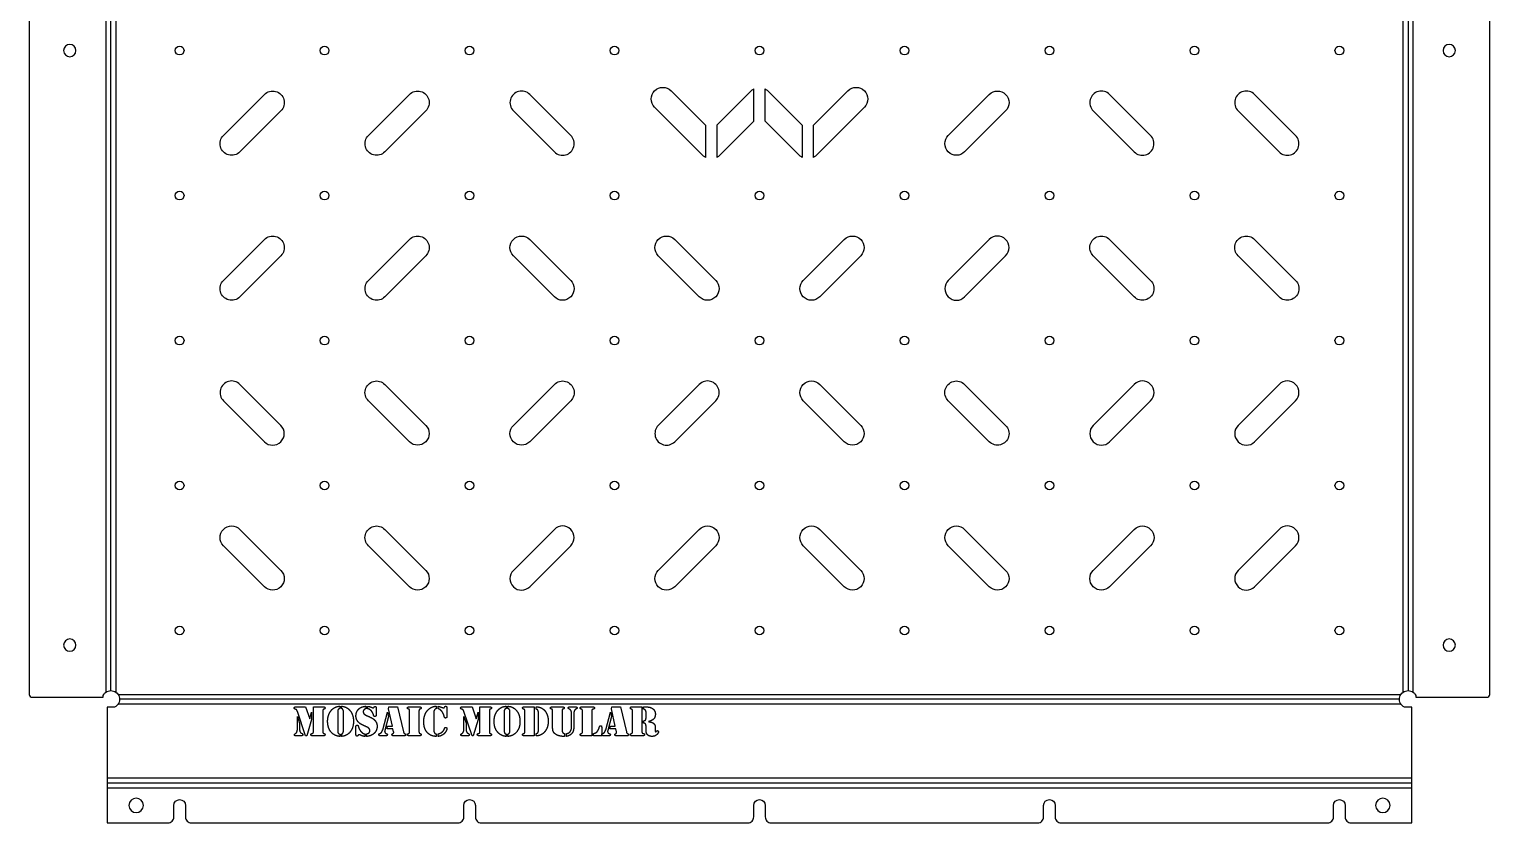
# Model space of a CAD drawing. Header units: millimetres. Extents: x -56 to 448, y 0 to 533.
# Drawn here: x -56 to 448, y 0 to 274 of the extents above; entities that cross this region are included whole.
import ezdxf

# ---------------------------------------------------------------- set-up
doc = ezdxf.new("R2010")
doc.units = ezdxf.units.MM

msp = doc.modelspace()

# ---------------------------------------------------------------- linework, layer by layer
at = {"layer": 'BEND'}
for p, q in [((-27.7, 45.59), (-27.7, 486.98)), ((419.7, 486.98), (419.7, 45.59)), ((416.7, 42.59), (-24.7, 42.59)), ((421, 13.7), (-29, 13.7))]:
    msp.add_line(p, q, dxfattribs=at)
at = {"layer": 'BEND_EXTENT'}
for p, q in [((-29.39, 45.06), (-29.39, 487.51)), ((-26, 487.51), (-26, 45.06)), ((418, 45.06), (418, 487.51)), ((421.39, 487.51), (421.39, 45.06)), ((-25.22, 44.29), (417.22, 44.29)), ((417.22, 40.89), (-25.22, 40.89)), ((421, 15.39), (-29, 15.39)), ((-29, 12), (421, 12))]:
    msp.add_line(p, q, dxfattribs=at)
at = {"layer": 'INTERIOR_PROFILES'}
for points in [[(30.9, 245.53), (16.76, 231.39, -1), (11.1, 237.04), (25.24, 251.19, -1)], [(61.1, 237.04), (75.24, 251.19, -1), (80.9, 245.53), (66.76, 231.39, -1)], [(116.76, 251.19, 1), (111.1, 245.53), (125.24, 231.39, 1), (130.9, 237.04)], [(177.33, 240.61), (177.33, 229.49, -0.065543), (176.5, 230.12), (159.84, 246.79, -1), (165.5, 252.45)], [(194, 253.08, 0.065543), (193.17, 252.45), (181.33, 240.61), (181.33, 229.49, 0.065543), (182.16, 230.12), (194, 241.96)], [(198.83, 252.45), (210.67, 240.61), (210.67, 229.49, -0.065543), (209.84, 230.12), (198, 241.96), (198, 253.08, -0.065543)], [(232.16, 246.79), (215.5, 230.12, -0.065543), (214.67, 229.49), (214.67, 240.61), (226.5, 252.45, -1)], [(280.9, 245.53), (266.76, 231.39, -1), (261.1, 237.04), (275.24, 251.19, -1)], [(325.24, 231.39, 1), (330.9, 237.04), (316.76, 251.19, 1), (311.1, 245.53)], [(366.76, 251.19, 1), (361.1, 245.53), (375.24, 231.39, 1), (380.9, 237.04)], [(30.9, 195.53), (16.76, 181.39, -1), (11.1, 187.04), (25.24, 201.19, -1)], [(80.9, 195.53), (66.76, 181.39, -1), (61.1, 187.04), (75.24, 201.19, -1)], [(125.24, 181.39), (111.1, 195.53, -1), (116.76, 201.19), (130.9, 187.04, -1)], [(175.24, 181.39), (161.1, 195.53, -1), (166.76, 201.19), (180.9, 187.04, -1)], [(230.9, 195.53), (216.76, 181.39, -1), (211.1, 187.04), (225.24, 201.19, -1)], [(280.9, 195.53, 1), (275.24, 201.19), (261.1, 187.04, 1), (266.76, 181.39)], [(325.24, 181.39), (311.1, 195.53, -1), (316.76, 201.19), (330.9, 187.04, -1)], [(366.76, 201.19), (380.9, 187.04, -1), (375.24, 181.39), (361.1, 195.53, -1)], [(16.76, 151.19, 1), (11.1, 145.53), (25.24, 131.39, 1), (30.9, 137.04)], [(75.24, 131.39), (61.1, 145.53, -1), (66.76, 151.19), (80.9, 137.04, -1)], [(111.1, 137.04), (125.24, 151.19, -1), (130.9, 145.53), (116.76, 131.39, -1)], [(180.9, 145.53, 1), (175.24, 151.19), (161.1, 137.04, 1), (166.76, 131.39)], [(225.24, 131.39), (211.1, 145.53, -1), (216.76, 151.19), (230.9, 137.04, -1)], [(266.76, 151.19), (280.9, 137.04, -1), (275.24, 131.39), (261.1, 145.53, -1)], [(330.9, 145.53, 1), (325.24, 151.19), (311.1, 137.04, 1), (316.76, 131.39)], [(380.9, 145.53, 1), (375.24, 151.19), (361.1, 137.04, 1), (366.76, 131.39)], [(16.76, 101.19), (30.9, 87.04, -1), (25.24, 81.39), (11.1, 95.53, -1)], [(66.76, 101.19), (80.9, 87.04, -1), (75.24, 81.39), (61.1, 95.53, -1)], [(111.1, 87.04, 1), (116.76, 81.39), (130.9, 95.53, 1), (125.24, 101.19)], [(161.1, 87.04), (175.24, 101.19, -1), (180.9, 95.53), (166.76, 81.39, -1)], [(216.76, 101.19), (230.9, 87.04, -1), (225.24, 81.39), (211.1, 95.53, -1)], [(266.76, 101.19), (280.9, 87.04, -1), (275.24, 81.39), (261.1, 95.53, -1)], [(330.9, 95.53), (316.76, 81.39, -1), (311.1, 87.04), (325.24, 101.19, -1)], [(380.9, 95.53, 1), (375.24, 101.19), (361.1, 87.04, 1), (366.76, 81.39)]]:
    msp.add_lwpolyline(points, format="xyb", close=True, dxfattribs=at)
at = {"layer": 'INTERIOR_PROFILES', "extrusion": (0, 0, -1)}
for centre, radius in [((41.89, 266.29), 2.12), ((-433.89, 266.29), 2.12), ((41.89, 61.29), 2.12), ((-433.89, 61.29), 2.12), ((19, 6), 2.5), ((-411, 6), 2.5)]:
    msp.add_circle(centre, radius, dxfattribs=at)
at = {"layer": 'INTERIOR_PROFILES'}
for centre in [(-4, 266.29), (46, 266.29), (96, 266.29), (146, 266.29), (196, 266.29), (246, 266.29), (296, 266.29), (346, 266.29), (396, 266.29), (-4, 216.29), (46, 216.29), (96, 216.29), (146, 216.29), (196, 216.29), (246, 216.29), (296, 216.29), (346, 216.29), (396, 216.29), (-4, 166.29), (46, 166.29), (96, 166.29), (146, 166.29), (196, 166.29), (246, 166.29), (296, 166.29), (346, 166.29), (396, 166.29), (-4, 116.29), (46, 116.29), (96, 116.29), (146, 116.29), (196, 116.29), (246, 116.29), (296, 116.29), (346, 116.29), (396, 116.29), (-4, 66.29), (46, 66.29), (96, 66.29), (146, 66.29), (196, 66.29), (246, 66.29), (296, 66.29), (346, 66.29), (396, 66.29)]:
    msp.add_circle(centre, 1.5, dxfattribs=at)
at = {"layer": 'OUTER_PROFILES'}
msp.add_lwpolyline([(-55.89, 488.29), (-55.89, 44.29, 0.414214), (-54.89, 43.29), (-30.42, 43.29), (-30.42, 43.85, -1.43416), (-26.44, 39.87), (-29, 39.87), (-29, 0), (-8, 0, 0.414214), (-6, 2), (-6, 6, -1), (-2, 6), (-2, 2, 0.414214), (0, 0), (92, 0, 0.414214), (94, 2), (94, 6, -1), (98, 6), (98, 2, 0.414214), (100, 0), (192, 0, 0.414214), (194, 2), (194, 6, -1), (198, 6), (198, 2, 0.414214), (200, 0), (292, 0, 0.414214), (294, 2), (294, 6, -1), (298, 6), (298, 2, 0.414214), (300, 0), (392, 0, 0.414214), (394, 2), (394, 6, -1), (398, 6), (398, 2, 0.414214), (400, 0), (421, 0), (421, 39.87), (418.44, 39.87, -1.43416), (422.42, 43.85), (422.42, 43.29), (446.89, 43.29, 0.414214), (447.89, 44.29), (447.89, 488.29, 0.414214)], format="xyb", dxfattribs=at)
at = {"layer": 'TEXT'}
for p, q in [((36.02, 39.99), (39.45, 39.99)), ((39.45, 29.99), (36.6, 38.42)), ((36.6, 36.62), (37.38, 34.41)), ((36.6, 32.2), (36.6, 36.62)), ((39.45, 39.99), (40.89, 35.88)), ((41.53, 35.67), (39.83, 29.99)), ((40.89, 35.88), (41.53, 38.1)), ((41.53, 38.1), (41.53, 35.67)), ((42.14, 39.99), (45.4, 39.99)), ((42.14, 31.38), (42.14, 39.99)), ((45.4, 39.99), (45.59, 39.99)), ((45.4, 38.66), (45.4, 31.32)), ((50.52, 38.37), (50.52, 31.82)), ((51.2, 40.19), (51.2, 39.4)), ((51.8, 39.4), (51.8, 40.19)), ((52.49, 31.82), (52.49, 38.37)), ((60.24, 40.19), (60.24, 39.35)), ((60.82, 39.35), (60.82, 40.15)), ((62.94, 39.74), (63.1, 39.95)), ((63.77, 39.52), (63.77, 37.1)), ((66.04, 32.09), (67.7, 38.13)), ((68.07, 36.61), (66.77, 31.88)), ((67.7, 38.13), (68.07, 36.61)), ((68.02, 39.27), (68.2, 39.99)), ((69.37, 33.32), (68.02, 39.27)), ((68.2, 39.99), (71.15, 39.99)), ((71.15, 39.99), (73.19, 31.38)), ((75.1, 39.99), (75.29, 39.99)), ((75.29, 39.99), (78.56, 39.99)), ((75.3, 31.32), (75.3, 38.66)), ((78.55, 38.66), (78.55, 31.32)), ((78.56, 39.99), (78.75, 39.99)), ((83.67, 38.02), (83.67, 31.97)), ((84.36, 40.2), (84.53, 40.19)), ((84.53, 40.19), (84.53, 39.3)), ((85.11, 39.3), (85.11, 40.18)), ((87.32, 39.84), (87.42, 40.01)), ((88.16, 39.73), (88.16, 36.68)), ((93.45, 39.99), (96.87, 39.99)), ((96.87, 29.99), (94.03, 38.42)), ((94.03, 36.62), (94.81, 34.41)), ((94.03, 32.2), (94.03, 36.62)), ((96.87, 39.99), (98.32, 35.88)), ((98.96, 35.67), (97.26, 29.99)), ((98.32, 35.88), (98.96, 38.1)), ((98.96, 38.1), (98.96, 35.67)), ((99.57, 39.99), (102.82, 39.99)), ((99.57, 31.38), (99.57, 39.99)), ((102.82, 39.99), (103.02, 39.99)), ((102.82, 38.66), (102.82, 31.32)), ((107.94, 38.37), (107.94, 31.82)), ((108.63, 40.19), (108.63, 39.4)), ((109.23, 39.4), (109.23, 40.19)), ((109.92, 31.82), (109.92, 38.37)), ((114.84, 39.99), (115.03, 39.99)), ((115.03, 39.99), (118.29, 39.99)), ((115.04, 31.32), (115.04, 38.66)), ((118.29, 39.99), (118.29, 29.99)), ((118.94, 39.18), (118.94, 39.99)), ((119.77, 32.09), (119.77, 37.87)), ((124.44, 39.99), (124.63, 39.99)), ((124.63, 39.99), (127.9, 39.99)), ((124.64, 32.91), (124.64, 38.66)), ((127.89, 38.66), (127.89, 32.51)), ((127.9, 39.99), (128.09, 39.99)), ((128.09, 39.99), (128.35, 39.96)), ((130.63, 39.99), (132.43, 39.99)), ((131.18, 33.02), (131.18, 37.79)), ((131.95, 37.79), (131.95, 33.01)), ((134.72, 39.99), (134.91, 39.99)), ((134.91, 39.99), (138.18, 39.99)), ((134.92, 31.32), (134.92, 38.66)), ((138.17, 38.61), (138.17, 29.99)), ((138.18, 39.99), (138.43, 39.99)), ((142.94, 32.09), (144.6, 38.13)), ((144.97, 36.61), (143.67, 31.88)), ((144.6, 38.13), (144.97, 36.61)), ((144.92, 39.27), (145.1, 39.99)), ((146.27, 33.32), (144.92, 39.27)), ((145.1, 39.99), (148.05, 39.99)), ((148.05, 39.99), (150.09, 31.38)), ((152, 39.99), (152.19, 39.99)), ((152.19, 39.99), (155.45, 39.99)), ((152.2, 31.32), (152.2, 38.66)), ((155.45, 39.99), (155.45, 31.38)), ((156.03, 39.18), (156.03, 39.99)), ((156.03, 39.99), (156.22, 39.99)), ((156.86, 36.19), (156.86, 38.13)), ((37.38, 34.41), (37.38, 32.2)), ((37.94, 30.91), (38.22, 30.74)), ((51.2, 30.6), (51.2, 29.79)), ((51.8, 29.79), (51.8, 30.6)), ((56.81, 30.52), (56.81, 33.19)), ((59.86, 30.63), (59.86, 29.79)), ((60.41, 29.79), (60.41, 30.63)), ((67.15, 30.84), (67.4, 30.72)), ((67.53, 32.45), (67.72, 33.32)), ((69.57, 32.45), (67.53, 32.45)), ((67.72, 33.32), (69.37, 33.32)), ((69.81, 31.38), (69.57, 32.45)), ((83.67, 31.97), (83.67, 31.65)), ((84.53, 30.69), (84.53, 29.79)), ((85.13, 29.79), (85.13, 30.69)), ((94.81, 34.41), (94.81, 32.2)), ((95.37, 30.91), (95.64, 30.74)), ((108.63, 30.6), (108.63, 29.79)), ((109.23, 29.79), (109.23, 30.6)), ((118.94, 29.99), (118.94, 30.78)), ((128.72, 30.75), (128.72, 29.79)), ((129.4, 29.79), (129.4, 30.75)), ((138.77, 29.99), (138.77, 30.81)), ((141.56, 32.97), (141.56, 29.99)), ((144.05, 30.84), (144.3, 30.72)), ((144.43, 32.45), (144.63, 33.32)), ((146.47, 32.45), (144.43, 32.45)), ((144.63, 33.32), (146.27, 33.32)), ((146.71, 31.38), (146.47, 32.45)), ((156.04, 34.4), (156.04, 35.19)), ((156.86, 31.89), (156.86, 33.12)), ((160.03, 33.12), (160.03, 31.6)), ((37.94, 29.99), (36.11, 29.99)), ((39.83, 29.99), (39.45, 29.99)), ((42.14, 29.99), (41.89, 29.99)), ((45.4, 29.99), (42.14, 29.99)), ((45.59, 29.99), (45.4, 29.99)), ((67.11, 29.99), (65.25, 29.99)), ((73.38, 29.99), (69.72, 29.99)), ((75.29, 29.99), (75.1, 29.99)), ((78.56, 29.99), (75.29, 29.99)), ((78.75, 29.99), (78.56, 29.99)), ((95.37, 29.99), (93.53, 29.99)), ((97.26, 29.99), (96.87, 29.99)), ((99.56, 29.99), (99.32, 29.99)), ((102.82, 29.99), (99.56, 29.99)), ((103.02, 29.99), (102.82, 29.99)), ((115.03, 29.99), (114.84, 29.99)), ((118.29, 29.99), (115.03, 29.99)), ((128.72, 29.79), (128.56, 29.79)), ((134.91, 29.99), (134.72, 29.99)), ((138.17, 29.99), (134.91, 29.99)), ((141.56, 29.99), (138.77, 29.99)), ((144.01, 29.99), (142.15, 29.99)), ((150.28, 29.99), (146.63, 29.99)), ((152.19, 29.99), (152, 29.99)), ((155.46, 29.99), (152.19, 29.99)), ((155.71, 29.99), (155.46, 29.99))]:
    msp.add_line(p, q, dxfattribs=at)
for points in [[(35.49, 39.59), (35.49, 39.78), (35.63, 39.89)], [(35.97, 39.13), (35.49, 39.24), (35.49, 39.59)], [(35.63, 39.89), (35.76, 39.99), (36.02, 39.99)], [(36.3, 38.99), (36.2, 39.09), (35.97, 39.13)], [(36.6, 38.42), (36.46, 38.85), (36.3, 38.99)], [(45.48, 39.03), (45.4, 38.91), (45.4, 38.66)], [(45.57, 39.12), (45.53, 39.1), (45.48, 39.03)], [(45.85, 39.21), (45.61, 39.13), (45.57, 39.12)], [(45.59, 39.99), (46.14, 39.99), (46.14, 39.61)], [(46.14, 39.61), (46.14, 39.31), (45.85, 39.21)], [(47.04, 34.98), (47.04, 36.25), (47.42, 37.28)], [(47.42, 37.28), (47.8, 38.31), (48.54, 39.03)], [(48.54, 39.03), (49.1, 39.58), (49.75, 39.87)], [(49.75, 39.87), (50.41, 40.15), (51.2, 40.19)], [(50.67, 39.04), (50.52, 38.81), (50.52, 38.37)], [(51.2, 39.4), (50.82, 39.27), (50.67, 39.04)], [(51.8, 40.19), (52.59, 40.15), (53.24, 39.87)], [(52.15, 39.23), (52.03, 39.32), (51.8, 39.4)], [(52.35, 38.99), (52.27, 39.14), (52.15, 39.23)], [(52.49, 38.37), (52.49, 38.76), (52.35, 38.99)], [(53.24, 39.87), (53.9, 39.58), (54.46, 39.03)], [(54.46, 39.03), (55.96, 37.57), (55.96, 34.98)], [(56.81, 36.84), (56.81, 37.68), (57.15, 38.38)], [(58.19, 34.23), (56.81, 35.21), (56.81, 36.84)], [(57.15, 38.38), (57.5, 39.09), (58.11, 39.52)], [(58.11, 39.52), (58.97, 40.12), (60.24, 40.19)], [(59.55, 38.96), (59.31, 38.7), (59.31, 38.32)], [(59.31, 38.32), (59.31, 37.95), (59.51, 37.68)], [(59.51, 37.68), (59.7, 37.41), (60.15, 37.16)], [(60.24, 39.35), (59.78, 39.22), (59.55, 38.96)], [(60.15, 37.16), (60.46, 36.99), (61.54, 36.51)], [(60.82, 40.15), (61.26, 40.12), (61.58, 40.04)], [(62.14, 38.56), (61.61, 39.16), (60.82, 39.35)], [(61.54, 36.51), (62.2, 36.23), (62.56, 35.99)], [(61.58, 40.04), (61.9, 39.95), (62.49, 39.71)], [(62.6, 37.88), (62.41, 38.26), (62.14, 38.56)], [(62.49, 39.71), (62.64, 39.65), (62.74, 39.65)], [(62.56, 35.99), (62.93, 35.76), (63.25, 35.42)], [(62.88, 37.14), (62.8, 37.5), (62.6, 37.88)], [(62.74, 39.65), (62.87, 39.65), (62.94, 39.74)], [(62.96, 36.86), (62.92, 36.94), (62.88, 37.14)], [(63.07, 36.72), (63, 36.78), (62.96, 36.86)], [(63.34, 36.62), (63.19, 36.62), (63.07, 36.72)], [(63.1, 39.95), (63.22, 40.12), (63.39, 40.12)], [(63.25, 35.42), (64.11, 34.51), (64.11, 33.26)], [(63.65, 36.76), (63.53, 36.62), (63.34, 36.62)], [(63.39, 40.12), (63.59, 40.12), (63.68, 39.97)], [(63.77, 37.1), (63.77, 36.89), (63.65, 36.76)], [(63.68, 39.97), (63.77, 39.83), (63.77, 39.52)], [(74.55, 39.61), (74.55, 39.79), (74.7, 39.89)], [(74.85, 39.21), (74.55, 39.31), (74.55, 39.61)], [(74.7, 39.89), (74.84, 39.99), (75.1, 39.99)], [(75.13, 39.12), (75.09, 39.13), (74.85, 39.21)], [(75.21, 39.03), (75.17, 39.1), (75.13, 39.12)], [(75.3, 38.66), (75.3, 38.91), (75.21, 39.03)], [(78.64, 39.03), (78.55, 38.91), (78.55, 38.66)], [(78.72, 39.12), (78.68, 39.1), (78.64, 39.03)], [(79.01, 39.21), (78.77, 39.13), (78.72, 39.12)], [(78.75, 39.99), (79.01, 39.99), (79.16, 39.89)], [(79.3, 39.61), (79.3, 39.31), (79.01, 39.21)], [(79.16, 39.89), (79.3, 39.79), (79.3, 39.61)], [(80.2, 34.9), (80.2, 36.01), (80.51, 36.96)], [(80.51, 36.96), (80.81, 37.92), (81.39, 38.62)], [(81.39, 38.62), (81.97, 39.33), (82.79, 39.76)], [(82.79, 39.76), (83.61, 40.2), (84.36, 40.2)], [(83.89, 38.92), (83.67, 38.61), (83.67, 38.02)], [(84.53, 39.3), (84.1, 39.24), (83.89, 38.92)], [(85.11, 40.18), (85.47, 40.12), (85.69, 40.06)], [(85.71, 39.09), (85.44, 39.25), (85.11, 39.3)], [(85.69, 40.06), (85.92, 39.99), (86.5, 39.78)], [(86.25, 38.64), (85.98, 38.94), (85.71, 39.09)], [(86.97, 37.52), (86.66, 38.21), (86.25, 38.64)], [(86.5, 39.78), (86.87, 39.65), (87, 39.65)], [(87.27, 36.61), (87.12, 37.19), (86.97, 37.52)], [(87, 39.65), (87.21, 39.65), (87.32, 39.84)], [(87.44, 36.24), (87.34, 36.35), (87.27, 36.61)], [(87.42, 40.01), (87.51, 40.19), (87.75, 40.19)], [(87.72, 36.12), (87.55, 36.12), (87.44, 36.24)], [(88.03, 36.25), (87.89, 36.12), (87.72, 36.12)], [(87.75, 40.19), (87.94, 40.19), (88.05, 40.07)], [(88.16, 36.68), (88.16, 36.39), (88.03, 36.25)], [(88.05, 40.07), (88.16, 39.95), (88.16, 39.73)], [(92.92, 39.59), (92.92, 39.78), (93.05, 39.89)], [(93.4, 39.13), (92.92, 39.24), (92.92, 39.59)], [(93.05, 39.89), (93.19, 39.99), (93.45, 39.99)], [(93.72, 38.99), (93.63, 39.09), (93.4, 39.13)], [(94.03, 38.42), (93.89, 38.85), (93.72, 38.99)], [(102.91, 39.03), (102.82, 38.91), (102.82, 38.66)], [(103, 39.12), (102.96, 39.1), (102.91, 39.03)], [(103.28, 39.21), (103.04, 39.13), (103, 39.12)], [(103.02, 39.99), (103.57, 39.99), (103.57, 39.61)], [(103.57, 39.61), (103.57, 39.31), (103.28, 39.21)], [(104.47, 34.98), (104.47, 36.25), (104.85, 37.28)], [(104.85, 37.28), (105.23, 38.31), (105.97, 39.03)], [(105.97, 39.03), (106.53, 39.58), (107.18, 39.87)], [(107.18, 39.87), (107.83, 40.15), (108.63, 40.19)], [(108.1, 39.04), (107.94, 38.81), (107.94, 38.37)], [(108.63, 39.4), (108.25, 39.27), (108.1, 39.04)], [(109.23, 40.19), (110.02, 40.15), (110.67, 39.87)], [(109.57, 39.23), (109.45, 39.32), (109.23, 39.4)], [(109.78, 38.99), (109.7, 39.14), (109.57, 39.23)], [(109.92, 38.37), (109.92, 38.76), (109.78, 38.99)], [(110.67, 39.87), (111.33, 39.58), (111.89, 39.03)], [(111.89, 39.03), (113.39, 37.57), (113.39, 34.98)], [(114.29, 39.61), (114.29, 39.79), (114.43, 39.89)], [(114.58, 39.21), (114.29, 39.31), (114.29, 39.61)], [(114.43, 39.89), (114.57, 39.99), (114.84, 39.99)], [(114.86, 39.12), (114.82, 39.13), (114.58, 39.21)], [(114.95, 39.03), (114.9, 39.1), (114.86, 39.12)], [(115.04, 38.66), (115.04, 38.91), (114.95, 39.03)], [(118.94, 39.99), (119.33, 39.99), (119.6, 39.96)], [(119.38, 39.02), (119.24, 39.11), (118.94, 39.18)], [(119.61, 38.72), (119.52, 38.92), (119.38, 39.02)], [(119.6, 39.96), (120.53, 39.86), (121.4, 39.17)], [(119.77, 37.87), (119.77, 38.4), (119.61, 38.72)], [(121.4, 39.17), (122.27, 38.5), (122.68, 37.43)], [(122.68, 37.43), (123.12, 36.35), (123.12, 35.03)], [(123.89, 39.6), (123.89, 39.79), (124.04, 39.89)], [(124.19, 39.21), (123.89, 39.31), (123.89, 39.6)], [(124.04, 39.89), (124.18, 39.99), (124.44, 39.99)], [(124.47, 39.12), (124.43, 39.13), (124.19, 39.21)], [(124.55, 39.03), (124.51, 39.1), (124.47, 39.12)], [(124.64, 38.66), (124.64, 38.91), (124.55, 39.03)], [(127.98, 39.03), (127.89, 38.91), (127.89, 38.66)], [(128.07, 39.12), (128.03, 39.1), (127.98, 39.03)], [(128.35, 39.21), (128.11, 39.13), (128.07, 39.12)], [(128.35, 39.96), (128.48, 39.93), (128.56, 39.83)], [(128.64, 39.6), (128.64, 39.31), (128.35, 39.21)], [(128.56, 39.83), (128.64, 39.73), (128.64, 39.6)], [(130.04, 39.64), (130.04, 39.83), (130.18, 39.91)], [(130.11, 39.39), (130.04, 39.48), (130.04, 39.64)], [(130.41, 39.19), (130.18, 39.31), (130.11, 39.39)], [(130.18, 39.91), (130.32, 39.99), (130.63, 39.99)], [(131.18, 37.79), (131.18, 38.8), (130.41, 39.19)], [(132.14, 38.62), (131.95, 38.25), (131.95, 37.79)], [(132.64, 39.16), (132.32, 38.98), (132.14, 38.62)], [(132.43, 39.99), (132.66, 39.99), (132.73, 39.98)], [(132.96, 39.35), (132.92, 39.32), (132.64, 39.16)], [(132.73, 39.98), (132.81, 39.97), (132.88, 39.93)], [(132.88, 39.93), (133.07, 39.82), (133.07, 39.62)], [(133.07, 39.62), (133.07, 39.46), (132.96, 39.35)], [(134.17, 39.61), (134.17, 39.79), (134.31, 39.89)], [(134.46, 39.21), (134.17, 39.31), (134.17, 39.61)], [(134.31, 39.89), (134.46, 39.99), (134.72, 39.99)], [(134.75, 39.12), (134.71, 39.13), (134.46, 39.21)], [(134.83, 39.03), (134.79, 39.1), (134.75, 39.12)], [(134.92, 38.66), (134.92, 38.91), (134.83, 39.03)], [(138.28, 39.02), (138.17, 38.89), (138.17, 38.61)], [(138.39, 39.1), (138.34, 39.08), (138.28, 39.02)], [(138.73, 39.19), (138.44, 39.13), (138.39, 39.1)], [(138.43, 39.99), (138.75, 39.99), (138.89, 39.9)], [(139.08, 39.6), (139.08, 39.27), (138.73, 39.19)], [(138.89, 39.9), (139.08, 39.79), (139.08, 39.6)], [(151.45, 39.61), (151.45, 39.79), (151.6, 39.89)], [(151.75, 39.21), (151.45, 39.31), (151.45, 39.61)], [(151.6, 39.89), (151.74, 39.99), (152, 39.99)], [(152.03, 39.12), (151.99, 39.13), (151.75, 39.21)], [(152.11, 39.03), (152.07, 39.1), (152.03, 39.12)], [(152.2, 38.66), (152.2, 38.91), (152.11, 39.03)], [(156.68, 38.82), (156.5, 39.05), (156.03, 39.18)], [(156.04, 35.19), (156.44, 35.24), (156.6, 35.39)], [(156.22, 39.99), (157.04, 39.99), (157.61, 39.93)], [(156.6, 35.39), (156.75, 35.52), (156.81, 35.69)], [(156.86, 38.13), (156.86, 38.59), (156.68, 38.82)], [(156.81, 35.69), (156.86, 35.86), (156.86, 36.19)], [(157.61, 39.93), (158.46, 39.85), (159.12, 39.38)], [(158.81, 35.29), (158.44, 35.11), (157.7, 34.89)], [(159.44, 35.74), (159.17, 35.46), (158.81, 35.29)], [(159.12, 39.38), (160.08, 38.69), (160.08, 37.43)], [(160.08, 37.43), (160.08, 36.4), (159.44, 35.74)], [(35.56, 30.36), (35.56, 30.47), (35.6, 30.54)], [(36.11, 29.99), (35.56, 29.99), (35.56, 30.36)], [(35.6, 30.54), (35.65, 30.6), (35.79, 30.68)], [(35.79, 30.68), (36.6, 31.12), (36.6, 32.2)], [(37.38, 32.2), (37.38, 31.87), (37.41, 31.72)], [(37.41, 31.72), (37.43, 31.57), (37.52, 31.4)], [(37.52, 31.4), (37.67, 31.08), (37.94, 30.91)], [(38.49, 30.36), (38.49, 29.99), (37.94, 29.99)], [(38.22, 30.74), (38.49, 30.57), (38.49, 30.36)], [(41.24, 30.39), (41.24, 30.71), (41.59, 30.79)], [(41.41, 30.09), (41.24, 30.19), (41.24, 30.39)], [(41.59, 30.79), (41.88, 30.86), (41.93, 30.88)], [(41.93, 30.88), (41.98, 30.9), (42.03, 30.97)], [(42.03, 30.97), (42.14, 31.1), (42.14, 31.38)], [(45.4, 31.32), (45.4, 31.07), (45.48, 30.95)], [(45.48, 30.95), (45.53, 30.89), (45.57, 30.87)], [(45.57, 30.87), (45.61, 30.85), (45.85, 30.77)], [(46.14, 30.37), (46.14, 29.99), (45.59, 29.99)], [(45.85, 30.77), (46.14, 30.67), (46.14, 30.37)], [(48.47, 31.02), (47.04, 32.44), (47.04, 34.98)], [(51.2, 29.79), (49.57, 29.93), (48.47, 31.02)], [(50.52, 31.82), (50.52, 31.18), (50.69, 30.91)], [(50.69, 30.91), (50.83, 30.69), (51.2, 30.6)], [(54.53, 31.02), (53.43, 29.92), (51.8, 29.79)], [(51.8, 30.6), (51.99, 30.64), (52.09, 30.71)], [(52.09, 30.71), (52.2, 30.78), (52.29, 30.91)], [(52.29, 30.91), (52.49, 31.21), (52.49, 31.82)], [(55.96, 34.98), (55.96, 32.44), (54.53, 31.02)], [(56.81, 33.19), (56.81, 33.39), (56.93, 33.53)], [(57.22, 29.89), (56.81, 29.89), (56.81, 30.52)], [(56.93, 33.53), (57.04, 33.68), (57.22, 33.68)], [(57.22, 33.68), (57.38, 33.69), (57.47, 33.59)], [(57.47, 33.59), (57.56, 33.49), (57.63, 33.24)], [(57.74, 30.29), (57.67, 30.24), (57.51, 30.05)], [(57.63, 33.24), (57.8, 32.61), (58.12, 32.06)], [(57.96, 30.34), (57.81, 30.34), (57.74, 30.29)], [(58.16, 30.3), (58.05, 30.34), (57.96, 30.34)], [(58.12, 32.06), (58.44, 31.52), (58.86, 31.13)], [(58.53, 30.14), (58.26, 30.26), (58.16, 30.3)], [(58.83, 33.83), (58.49, 34), (58.19, 34.23)], [(60.06, 33.27), (59.16, 33.66), (58.83, 33.83)], [(58.86, 31.13), (59.29, 30.74), (59.86, 30.63)], [(61.18, 32.67), (60.88, 32.91), (60.06, 33.27)], [(60.41, 30.63), (61.05, 30.78), (61.33, 31.06)], [(61.61, 31.8), (61.61, 32.29), (61.18, 32.67)], [(61.33, 31.06), (61.61, 31.33), (61.61, 31.8)], [(62.35, 30.3), (61.92, 30.06), (61.39, 29.93)], [(63.64, 31.53), (63.18, 30.75), (62.35, 30.3)], [(64.11, 33.26), (64.11, 32.31), (63.64, 31.53)], [(64.66, 30.42), (64.66, 30.63), (64.98, 30.77)], [(64.82, 30.1), (64.66, 30.22), (64.66, 30.42)], [(64.98, 30.77), (65.29, 30.9), (65.43, 31.01)], [(65.43, 31.01), (65.57, 31.11), (65.7, 31.3)], [(65.7, 31.3), (65.91, 31.6), (66.04, 32.09)], [(66.77, 31.88), (66.71, 31.68), (66.71, 31.5)], [(66.71, 31.5), (66.71, 31.04), (67.15, 30.84)], [(67.64, 30.36), (67.64, 29.99), (67.11, 29.99)], [(67.4, 30.72), (67.64, 30.61), (67.64, 30.36)], [(69.24, 30.38), (69.24, 30.53), (69.3, 30.6)], [(69.37, 30.1), (69.24, 30.2), (69.24, 30.38)], [(69.3, 30.6), (69.36, 30.67), (69.56, 30.78)], [(69.56, 30.78), (69.71, 30.86), (69.77, 30.94)], [(69.77, 30.94), (69.83, 31.03), (69.83, 31.16)], [(69.83, 31.16), (69.83, 31.29), (69.81, 31.38)], [(73.19, 31.38), (73.25, 31.16), (73.32, 30.98)], [(73.32, 30.98), (73.39, 30.84), (73.61, 30.75)], [(73.95, 30.37), (73.95, 29.99), (73.38, 29.99)], [(73.61, 30.75), (73.81, 30.67), (73.88, 30.59)], [(73.88, 30.59), (73.95, 30.51), (73.95, 30.37)], [(74.55, 30.37), (74.55, 30.67), (74.85, 30.77)], [(74.7, 30.09), (74.55, 30.19), (74.55, 30.37)], [(74.85, 30.77), (75.09, 30.85), (75.13, 30.87)], [(75.13, 30.87), (75.17, 30.89), (75.21, 30.95)], [(75.21, 30.95), (75.3, 31.07), (75.3, 31.32)], [(78.55, 31.32), (78.55, 31.07), (78.64, 30.95)], [(78.64, 30.95), (78.68, 30.89), (78.72, 30.87)], [(78.72, 30.87), (78.77, 30.85), (79.01, 30.77)], [(79.01, 30.77), (79.3, 30.67), (79.3, 30.37)], [(79.3, 30.37), (79.3, 30.19), (79.16, 30.09)], [(80.67, 32.29), (80.2, 33.39), (80.2, 34.9)], [(82.06, 30.53), (81.14, 31.19), (80.67, 32.29)], [(84.53, 29.79), (83.11, 29.79), (82.06, 30.53)], [(83.67, 31.65), (83.67, 31.49), (83.74, 31.3)], [(83.74, 31.3), (83.81, 31.11), (83.92, 30.98)], [(83.92, 30.98), (84.04, 30.83), (84.17, 30.77)], [(84.17, 30.77), (84.3, 30.71), (84.53, 30.69)], [(85.13, 30.69), (85.7, 30.73), (86.33, 31.12)], [(87.27, 30.78), (86.79, 30.29), (86.28, 30.06)], [(86.33, 31.12), (86.67, 31.33), (86.93, 31.69)], [(86.93, 31.69), (87.2, 32.04), (87.33, 32.47)], [(87.92, 31.64), (87.67, 31.17), (87.27, 30.78)], [(87.33, 32.47), (87.4, 32.7), (87.5, 32.8)], [(87.5, 32.8), (87.6, 32.9), (87.76, 32.9)], [(87.76, 32.9), (87.94, 32.9), (88.05, 32.77)], [(88.17, 32.44), (88.17, 32.11), (87.92, 31.64)], [(88.05, 32.77), (88.17, 32.64), (88.17, 32.44)], [(92.98, 30.36), (92.98, 30.47), (93.03, 30.54)], [(93.53, 29.99), (92.98, 29.99), (92.98, 30.36)], [(93.03, 30.54), (93.08, 30.6), (93.22, 30.68)], [(93.22, 30.68), (94.03, 31.12), (94.03, 32.2)], [(94.81, 32.2), (94.81, 31.87), (94.83, 31.72)], [(94.83, 31.72), (94.86, 31.57), (94.95, 31.4)], [(94.95, 31.4), (95.1, 31.08), (95.37, 30.91)], [(95.92, 30.36), (95.92, 29.99), (95.37, 29.99)], [(95.64, 30.74), (95.92, 30.57), (95.92, 30.36)], [(98.67, 30.39), (98.67, 30.71), (99.02, 30.79)], [(98.83, 30.09), (98.67, 30.19), (98.67, 30.39)], [(99.02, 30.79), (99.31, 30.86), (99.36, 30.88)], [(99.36, 30.88), (99.41, 30.9), (99.46, 30.97)], [(99.46, 30.97), (99.57, 31.1), (99.57, 31.38)], [(102.82, 31.32), (102.82, 31.07), (102.91, 30.95)], [(102.91, 30.95), (102.96, 30.89), (103, 30.87)], [(103, 30.87), (103.04, 30.85), (103.28, 30.77)], [(103.57, 30.37), (103.57, 29.99), (103.02, 29.99)], [(103.28, 30.77), (103.57, 30.67), (103.57, 30.37)], [(105.9, 31.02), (104.47, 32.44), (104.47, 34.98)], [(108.63, 29.79), (107, 29.93), (105.9, 31.02)], [(107.94, 31.82), (107.94, 31.18), (108.12, 30.91)], [(108.12, 30.91), (108.26, 30.69), (108.63, 30.6)], [(111.96, 31.02), (110.86, 29.92), (109.23, 29.79)], [(109.23, 30.6), (109.42, 30.64), (109.52, 30.71)], [(109.52, 30.71), (109.63, 30.78), (109.72, 30.91)], [(109.72, 30.91), (109.92, 31.21), (109.92, 31.82)], [(113.39, 34.98), (113.39, 32.44), (111.96, 31.02)], [(114.29, 30.37), (114.29, 30.67), (114.58, 30.77)], [(114.43, 30.09), (114.29, 30.19), (114.29, 30.37)], [(114.58, 30.77), (114.82, 30.85), (114.86, 30.87)], [(114.86, 30.87), (114.9, 30.89), (114.95, 30.95)], [(114.95, 30.95), (115.04, 31.07), (115.04, 31.32)], [(118.94, 30.78), (119.25, 30.86), (119.37, 30.93)], [(119.37, 30.93), (119.49, 30.99), (119.58, 31.13)], [(119.58, 31.13), (119.69, 31.3), (119.73, 31.5)], [(119.73, 31.5), (119.77, 31.7), (119.77, 32.09)], [(120.99, 30.55), (120.49, 30.23), (120.07, 30.11)], [(122.57, 32.38), (122.02, 31.21), (120.99, 30.55)], [(123.12, 35.03), (123.12, 33.54), (122.57, 32.38)], [(124.89, 31.42), (124.64, 31.93), (124.64, 32.91)], [(125.68, 30.55), (125.12, 30.94), (124.89, 31.42)], [(126.98, 29.96), (126.24, 30.16), (125.68, 30.55)], [(127.89, 32.51), (127.89, 31.89), (127.93, 31.64)], [(127.93, 31.64), (127.96, 31.4), (128.06, 31.2)], [(128.06, 31.2), (128.16, 31.02), (128.27, 30.94)], [(128.27, 30.94), (128.39, 30.86), (128.72, 30.75)], [(129.4, 30.75), (130.13, 30.85), (130.62, 31.35)], [(131.41, 30.99), (131.01, 30.4), (130.27, 30.05)], [(130.62, 31.35), (131.18, 31.93), (131.18, 33.02)], [(131.95, 33.01), (131.95, 31.78), (131.41, 30.99)], [(134.17, 30.37), (134.17, 30.67), (134.46, 30.77)], [(134.31, 30.09), (134.17, 30.19), (134.17, 30.37)], [(134.46, 30.77), (134.71, 30.85), (134.75, 30.87)], [(134.75, 30.87), (134.79, 30.89), (134.83, 30.95)], [(134.83, 30.95), (134.92, 31.07), (134.92, 31.32)], [(138.77, 30.81), (139.12, 30.88), (139.33, 30.96)], [(139.33, 30.96), (139.54, 31.04), (139.73, 31.19)], [(139.73, 31.19), (140.04, 31.43), (140.3, 31.86)], [(140.3, 31.86), (140.55, 32.28), (140.71, 32.8)], [(140.71, 32.8), (140.83, 33.21), (140.93, 33.34)], [(140.93, 33.34), (141.03, 33.46), (141.22, 33.46)], [(141.22, 33.46), (141.42, 33.46), (141.52, 33.3)], [(141.52, 33.3), (141.56, 33.21), (141.56, 32.97)], [(141.56, 30.42), (141.56, 30.63), (141.89, 30.77)], [(141.72, 30.1), (141.56, 30.22), (141.56, 30.42)], [(141.89, 30.77), (142.19, 30.9), (142.33, 31.01)], [(142.33, 31.01), (142.47, 31.11), (142.6, 31.3)], [(142.6, 31.3), (142.81, 31.6), (142.94, 32.09)], [(143.67, 31.88), (143.61, 31.68), (143.61, 31.5)], [(143.61, 31.5), (143.61, 31.04), (144.05, 30.84)], [(144.55, 30.36), (144.55, 29.99), (144.01, 29.99)], [(144.3, 30.72), (144.55, 30.61), (144.55, 30.36)], [(146.14, 30.38), (146.14, 30.53), (146.2, 30.6)], [(146.27, 30.1), (146.14, 30.2), (146.14, 30.38)], [(146.2, 30.6), (146.26, 30.67), (146.46, 30.78)], [(146.46, 30.78), (146.61, 30.86), (146.67, 30.94)], [(146.67, 30.94), (146.73, 31.03), (146.73, 31.16)], [(146.73, 31.16), (146.73, 31.29), (146.71, 31.38)], [(150.09, 31.38), (150.15, 31.16), (150.22, 30.98)], [(150.22, 30.98), (150.29, 30.84), (150.52, 30.75)], [(150.85, 30.37), (150.85, 29.99), (150.28, 29.99)], [(150.52, 30.75), (150.71, 30.67), (150.78, 30.59)], [(150.78, 30.59), (150.85, 30.51), (150.85, 30.37)], [(151.45, 30.37), (151.45, 30.67), (151.75, 30.77)], [(151.6, 30.09), (151.45, 30.19), (151.45, 30.37)], [(151.75, 30.77), (151.99, 30.85), (152.03, 30.87)], [(152.03, 30.87), (152.07, 30.89), (152.11, 30.95)], [(152.11, 30.95), (152.2, 31.07), (152.2, 31.32)], [(155.45, 31.38), (155.45, 31.1), (155.56, 30.97)], [(155.56, 30.97), (155.62, 30.9), (155.67, 30.88)], [(155.67, 30.88), (155.72, 30.86), (156.01, 30.79)], [(156.01, 30.79), (156.36, 30.71), (156.36, 30.39)], [(156.65, 34.1), (156.44, 34.36), (156.04, 34.4)], [(156.36, 30.39), (156.36, 30.2), (156.17, 30.08)], [(156.85, 33.6), (156.82, 33.89), (156.65, 34.1)], [(156.86, 33.12), (156.86, 33.53), (156.85, 33.6)], [(157.4, 30.35), (156.86, 30.9), (156.86, 31.89)], [(158.91, 29.79), (157.94, 29.79), (157.4, 30.35)], [(157.7, 34.89), (158.38, 34.79), (158.74, 34.67)], [(158.74, 34.67), (159.1, 34.54), (159.4, 34.33)], [(159.4, 34.33), (159.7, 34.1), (159.87, 33.79)], [(160.39, 30.25), (160.09, 30.01), (159.74, 29.9)], [(159.87, 33.79), (160.03, 33.47), (160.03, 33.12)], [(160.03, 31.6), (160.03, 31.37), (160.19, 31.37)], [(160.19, 31.37), (160.24, 31.37), (160.29, 31.4)], [(160.29, 31.4), (160.33, 31.43), (160.4, 31.53)], [(160.93, 30.83), (160.71, 30.5), (160.39, 30.25)], [(160.4, 31.53), (160.58, 31.78), (160.77, 31.78)], [(160.77, 31.78), (160.9, 31.78), (161.02, 31.65)], [(161.15, 31.38), (161.15, 31.16), (160.93, 30.83)], [(161.02, 31.65), (161.15, 31.52), (161.15, 31.38)], [(41.89, 29.99), (41.57, 29.99), (41.41, 30.09)], [(57.51, 30.05), (57.37, 29.89), (57.22, 29.89)], [(59.86, 29.79), (59.26, 29.79), (58.53, 30.14)], [(61.39, 29.93), (60.87, 29.79), (60.41, 29.79)], [(65.25, 29.99), (64.98, 29.99), (64.82, 30.1)], [(69.72, 29.99), (69.51, 29.99), (69.37, 30.1)], [(75.1, 29.99), (74.84, 29.99), (74.7, 30.09)], [(79.16, 30.09), (79.01, 29.99), (78.75, 29.99)], [(86.28, 30.06), (85.77, 29.82), (85.13, 29.79)], [(99.32, 29.99), (99, 29.99), (98.83, 30.09)], [(114.84, 29.99), (114.57, 29.99), (114.43, 30.09)], [(120.07, 30.11), (119.64, 29.99), (118.94, 29.99)], [(128.56, 29.79), (127.61, 29.79), (126.98, 29.96)], [(130.27, 30.05), (129.91, 29.87), (129.4, 29.79)], [(134.72, 29.99), (134.46, 29.99), (134.31, 30.09)], [(142.15, 29.99), (141.88, 29.99), (141.72, 30.1)], [(146.63, 29.99), (146.41, 29.99), (146.27, 30.1)], [(152, 29.99), (151.74, 29.99), (151.6, 30.09)], [(156.17, 30.08), (156.03, 29.99), (155.71, 29.99)], [(159.74, 29.9), (159.39, 29.79), (158.91, 29.79)]]:
    msp.add_open_spline(points, degree=2, dxfattribs=at)

doc.saveas('drawing.dxf')
